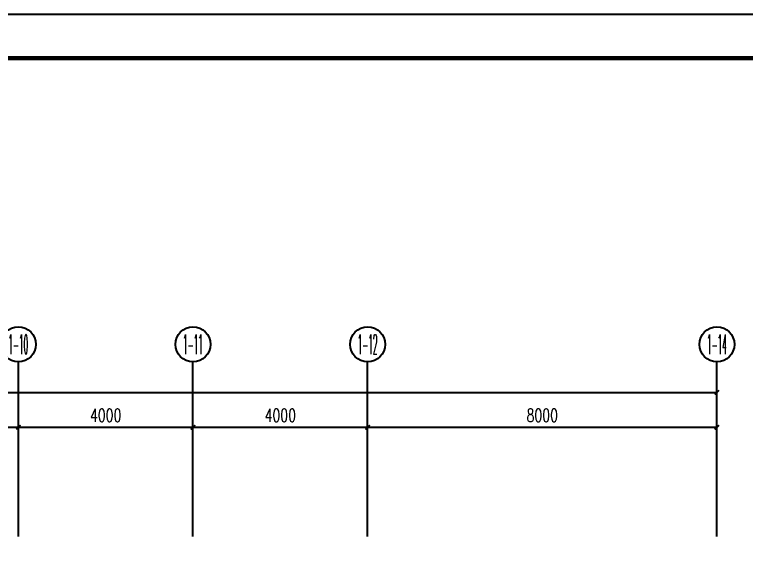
# Model space of a CAD drawing. Extents: x -6243262 to 3079315, y -2914302 to 172723.
# Drawn here: x -5578366 to -5561607, y -662487 to -650286 of the extents above; entities that cross this region are included whole.
import ezdxf
from ezdxf.enums import TextEntityAlignment as Align

# ---------------------------------------------------------------- set-up
doc = ezdxf.new("R2010")
doc.units = 0
doc.header["$LTSCALE"] = 1000
for name, color, linetype in [('AXIS', 3, 'Continuous'), ('AXIS_TEXT', 7, 'Continuous'), ('PUB_TITLE', 4, 'Continuous')]:
    doc.layers.add(name, color=color, linetype=linetype)
doc.styles.add('_TCH_AXIS', font='COMPLEX', dxfattribs={"bigfont": 'GBCBIG'})
doc.styles.add('_TCH_DIM_T3', font='SIMPLEX', dxfattribs={"width": 0.705882, "bigfont": 'GBCBIG'})
doc.styles.add('COMPLEX', font='COMPLEX')
doc.dimstyles.new('_TCH_ARCH&&100', dxfattribs={"dimtxt": 297.5, "dimasz": 100, "dimexe": 250, "dimexo": 300, "dimgap": 126.25, "dimtad": 1, "dimdec": 0, "dimzin": 0, "dimdsep": 46, "dimtxsty": '_TCH_DIM_T3', "dimblk": 'ARCHTICK', "dimcen": 0.09, "dimclrt": 7, "dimazin": 2, "dimtfac": 1, "dimtdec": 0, "dimtix": 1, "dimtmove": 2, "dimatfit": 3, "dimfxl": 0, "dimtolj": 1, "dimtzin": 0, "dimarcsym": 0})

# ---------------------------------------------------------------- blocks, each defined once
blk = doc.blocks.new('_ArchTick')
at = {"color": 0, "linetype": 'ByBlock', "const_width": 0.4}
blk.add_lwpolyline([(-0.5, -0.5), (0.5, 0.5)], dxfattribs=at)
blk = doc.blocks.new('*D199')
at = {"layer": 'AXIS', "color": 0, "lineweight": -2, "transparency": 16777216}
for p, q in [((1535295, -770052), (1535295, -766802)), ((1575295, -770052), (1575295, -766802)), ((1535295, -767052), (1575295, -767052))]:
    blk.add_line(p, q, dxfattribs=at)
at = {"layer": 'Defpoints', "color": 0, "transparency": 16777216}
for p in [(1575295, -767052), (1535295, -770352), (1575295, -770352)]:
    blk.add_point(p, dxfattribs=at)
at = {"layer": 'AXIS', "color": 0, "lineweight": -2, "transparency": 16777216, "xscale": 100, "yscale": 100, "zscale": 100, "rotation": 180}
blk.add_blockref('_ArchTick', (1535295, -767052), dxfattribs=at)
at = {"layer": 'AXIS', "color": 0, "lineweight": -2, "transparency": 16777216, "xscale": 100, "yscale": 100, "zscale": 100}
blk.add_blockref('_ArchTick', (1575295, -767052), dxfattribs=at)
at = {"layer": 'AXIS', "color": 7, "transparency": 16777216, "insert": (1555295, -766777), "char_height": 297.5, "attachment_point": 5, "style": '_TCH_DIM_T3'}
blk.add_mtext('\\A1;40000', dxfattribs=at)
blk = doc.blocks.new('*D200')
at = {"layer": 'AXIS', "color": 0, "lineweight": -2, "transparency": 16777216}
for p, q in [((1567295, -770052), (1567295, -767602)), ((1575295, -770052), (1575295, -767602)), ((1567295, -767852), (1575295, -767852))]:
    blk.add_line(p, q, dxfattribs=at)
at = {"layer": 'Defpoints', "color": 0, "transparency": 16777216}
for p in [(1575295, -767852), (1567295, -770352), (1575295, -770352)]:
    blk.add_point(p, dxfattribs=at)
at = {"layer": 'AXIS', "color": 0, "lineweight": -2, "transparency": 16777216, "xscale": 100, "yscale": 100, "zscale": 100, "rotation": 180}
blk.add_blockref('_ArchTick', (1567295, -767852), dxfattribs=at)
at = {"layer": 'AXIS', "color": 0, "lineweight": -2, "transparency": 16777216, "xscale": 100, "yscale": 100, "zscale": 100}
blk.add_blockref('_ArchTick', (1575295, -767852), dxfattribs=at)
at = {"layer": 'AXIS', "color": 7, "transparency": 16777216, "insert": (1571295, -767577), "char_height": 297.5, "attachment_point": 5, "style": '_TCH_DIM_T3'}
blk.add_mtext('\\A1;8000', dxfattribs=at)
blk = doc.blocks.new('*D201')
at = {"layer": 'AXIS', "color": 0, "lineweight": -2, "transparency": 16777216}
for p, q in [((1563295, -770052), (1563295, -767602)), ((1567295, -770052), (1567295, -767602)), ((1563295, -767852), (1567295, -767852))]:
    blk.add_line(p, q, dxfattribs=at)
at = {"layer": 'Defpoints', "color": 0, "transparency": 16777216}
for p in [(1567295, -767852), (1563295, -770352), (1567295, -770352)]:
    blk.add_point(p, dxfattribs=at)
at = {"layer": 'AXIS', "color": 0, "lineweight": -2, "transparency": 16777216, "xscale": 100, "yscale": 100, "zscale": 100, "rotation": 180}
blk.add_blockref('_ArchTick', (1563295, -767852), dxfattribs=at)
at = {"layer": 'AXIS', "color": 0, "lineweight": -2, "transparency": 16777216, "xscale": 100, "yscale": 100, "zscale": 100}
blk.add_blockref('_ArchTick', (1567295, -767852), dxfattribs=at)
at = {"layer": 'AXIS', "color": 7, "transparency": 16777216, "insert": (1565295, -767577), "char_height": 297.5, "attachment_point": 5, "style": '_TCH_DIM_T3'}
blk.add_mtext('\\A1;4000', dxfattribs=at)
blk = doc.blocks.new('*D202')
at = {"layer": 'AXIS', "color": 0, "lineweight": -2, "transparency": 16777216}
for p, q in [((1559295, -770052), (1559295, -767602)), ((1563295, -770052), (1563295, -767602)), ((1559295, -767852), (1563295, -767852))]:
    blk.add_line(p, q, dxfattribs=at)
at = {"layer": 'Defpoints', "color": 0, "transparency": 16777216}
for p in [(1563295, -767852), (1559295, -770352), (1563295, -770352)]:
    blk.add_point(p, dxfattribs=at)
at = {"layer": 'AXIS', "color": 0, "lineweight": -2, "transparency": 16777216, "xscale": 100, "yscale": 100, "zscale": 100, "rotation": 180}
blk.add_blockref('_ArchTick', (1559295, -767852), dxfattribs=at)
at = {"layer": 'AXIS', "color": 0, "lineweight": -2, "transparency": 16777216, "xscale": 100, "yscale": 100, "zscale": 100}
blk.add_blockref('_ArchTick', (1563295, -767852), dxfattribs=at)
at = {"layer": 'AXIS', "color": 7, "transparency": 16777216, "insert": (1561295, -767577), "char_height": 297.5, "attachment_point": 5, "style": '_TCH_DIM_T3'}
blk.add_mtext('\\A1;4000', dxfattribs=at)
blk = doc.blocks.new('*D203')
at = {"layer": 'AXIS', "color": 0, "lineweight": -2, "transparency": 16777216}
for p, q in [((1555295, -770052), (1555295, -767602)), ((1559295, -770052), (1559295, -767602)), ((1555295, -767852), (1559295, -767852))]:
    blk.add_line(p, q, dxfattribs=at)
at = {"layer": 'Defpoints', "color": 0, "transparency": 16777216}
for p in [(1559295, -767852), (1555295, -770352), (1559295, -770352)]:
    blk.add_point(p, dxfattribs=at)
at = {"layer": 'AXIS', "color": 0, "lineweight": -2, "transparency": 16777216, "xscale": 100, "yscale": 100, "zscale": 100, "rotation": 180}
blk.add_blockref('_ArchTick', (1555295, -767852), dxfattribs=at)
at = {"layer": 'AXIS', "color": 0, "lineweight": -2, "transparency": 16777216, "xscale": 100, "yscale": 100, "zscale": 100}
blk.add_blockref('_ArchTick', (1559295, -767852), dxfattribs=at)
at = {"layer": 'AXIS', "color": 7, "transparency": 16777216, "insert": (1557295, -767577), "char_height": 297.5, "attachment_point": 5, "style": '_TCH_DIM_T3'}
blk.add_mtext('\\A1;4000', dxfattribs=at)
blk = doc.blocks.new('_AXISO')
at = {"color": 0}
blk.add_circle((0, 0), 0.5, dxfattribs=at)
at = {"layer": 'AXIS_TEXT', "color": 0, "style": 'COMPLEX', "width": 1.041667}
blk.add_attdef('A', text='', height=0.56, dxfattribs=at).set_placement((-0.25, -0.28), (0.25, -0.28), align=Align.FIT)
blk = doc.blocks.new('55')
at = {"layer": 'AXIS', "color": 8}
for p, q in [((1559295.1, -770352.2), (1559295.1, -766352.2)), ((1563295.1, -770352.2), (1563295.1, -766352.2)), ((1567295.1, -770352.2), (1567295.1, -766352.2)), ((1575295.1, -770352.2), (1575295.1, -766352.2))]:
    blk.add_line(p, q, dxfattribs=at)
ref = blk.add_blockref('_AXISO', (1559295.1, -765952.2), dxfattribs=dict(at, xscale=800, yscale=800, zscale=800))
ref.add_attrib('A', '1-10', dxfattribs={"layer": 'AXIS_TEXT', "color": 8, "height": 452.55, "style": '_TCH_AXIS', "width": 0.3}).set_placement((1559068.8, -766178.5), (1559521.4, -766178.5), align=Align.FIT)
ref = blk.add_blockref('_AXISO', (1563295.1, -765952.2), dxfattribs=dict(at, xscale=800, yscale=800, zscale=800))
ref.add_attrib('A', '1-11', dxfattribs={"layer": 'AXIS_TEXT', "color": 8, "height": 452.55, "style": '_TCH_AXIS', "width": 0.323077}).set_placement((1563068.8, -766178.5), (1563521.4, -766178.5), align=Align.FIT)
ref = blk.add_blockref('_AXISO', (1567295.1, -765952.2), dxfattribs=dict(at, xscale=800, yscale=800, zscale=800))
ref.add_attrib('A', '1-12', dxfattribs={"layer": 'AXIS_TEXT', "color": 8, "height": 452.55, "style": '_TCH_AXIS', "width": 0.3}).set_placement((1567068.8, -766178.5), (1567521.4, -766178.5), align=Align.FIT)
ref = blk.add_blockref('_AXISO', (1575295.1, -765952.2), dxfattribs=dict(at, xscale=800, yscale=800, zscale=800))
ref.add_attrib('A', '1-14', dxfattribs={"layer": 'AXIS_TEXT', "color": 8, "height": 452.55, "style": '_TCH_AXIS', "width": 0.291667}).set_placement((1575068.8, -766178.5), (1575521.4, -766178.5), align=Align.FIT)
for p1, p2, distance, picture, middle in [((1535295.1, -770352.2), (1575295.1, -770352.2), 3300, '*D199', (1555295.1, -766777.2)), ((1555295.1, -770352.2), (1559295.1, -770352.2), 2500, '*D203', (1557295.1, -767577.2)), ((1559295.1, -770352.2), (1563295.1, -770352.2), 2500, '*D202', (1561295.1, -767577.2)), ((1563295.1, -770352.2), (1567295.1, -770352.2), 2500, '*D201', (1565295.1, -767577.2)), ((1567295.1, -770352.2), (1575295.1, -770352.2), 2500, '*D200', (1571295.1, -767577.2))]:
    dim = blk.add_aligned_dim(p1=p1, p2=p2, distance=distance, dimstyle='_TCH_ARCH&&100', dxfattribs=at)
    dim.commit()
    dim.dimension.update_dxf_attribs({"geometry": picture, "text_midpoint": middle})

msp = doc.modelspace()

# ---------------------------------------------------------------- linework, layer by layer
at = {"layer": 'PUB_TITLE'}
msp.add_lwpolyline([(-5609813.8, -692286.4), (-5550413.8, -692286.4), (-5550413.8, -650286.4), (-5609813.8, -650286.4)], close=True, dxfattribs=at)
at = {"layer": 'PUB_TITLE', "const_width": 100}
msp.add_lwpolyline([(-5608313.8, -691286.4), (-5551413.8, -691286.4), (-5551413.8, -651286.4), (-5608313.8, -651286.4)], close=True, dxfattribs=at)

# ---------------------------------------------------------------- block references
msp.add_blockref('55', (-7137576.4, 108114.7))

doc.saveas('drawing.dxf')
